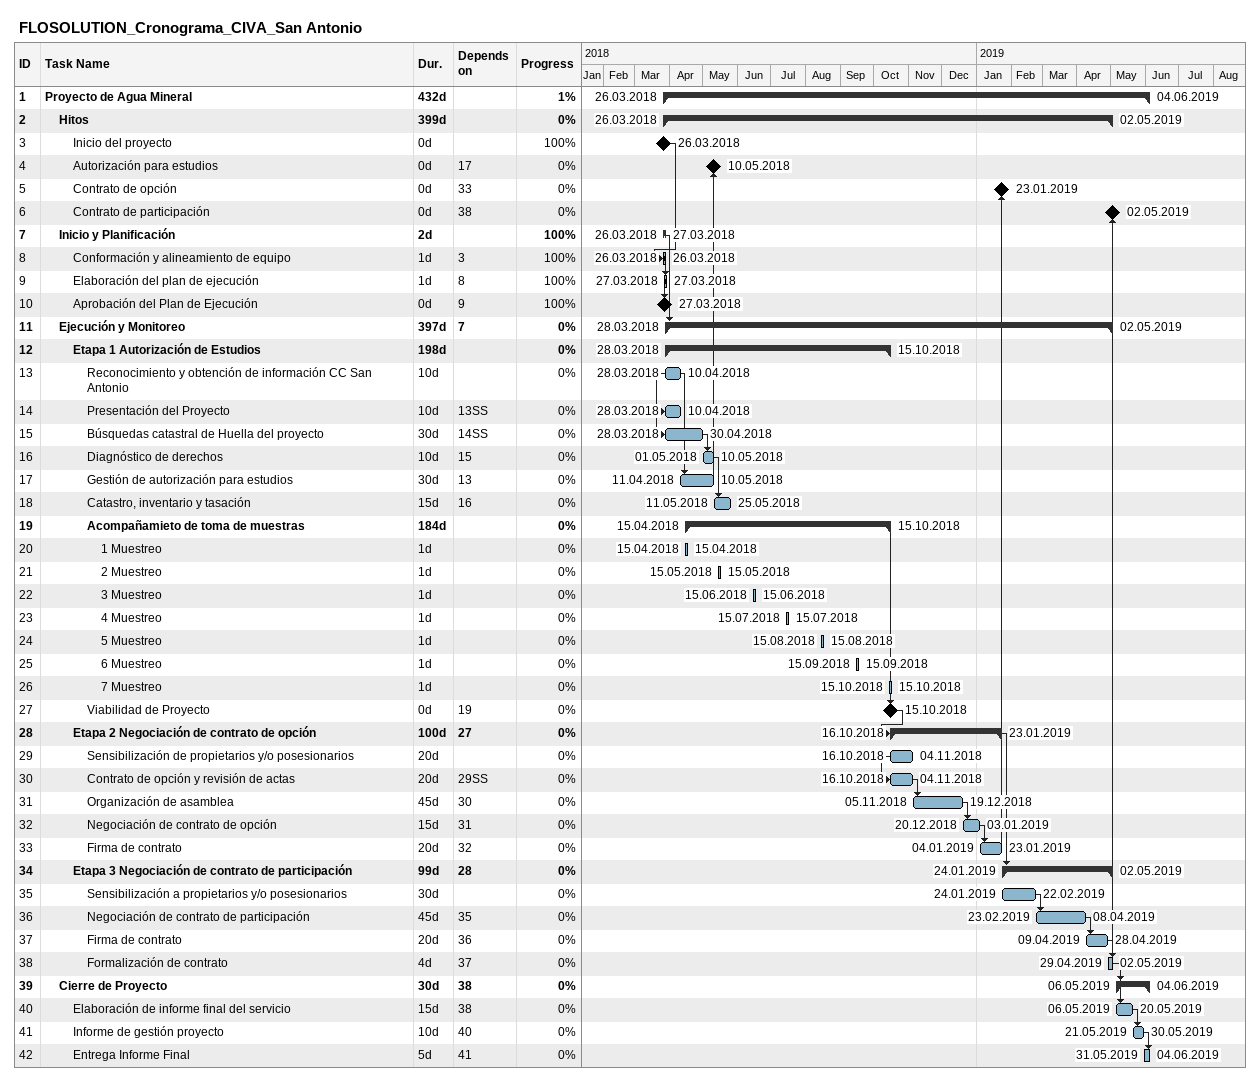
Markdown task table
FLOSOLUTION_Cronograma_CIVA_San Antonio

| ID | Level | Task | Duration | Start | Finish | Predecessors | % complete |
|---|---|---|---|---|---|---|---|
| 1 | 1 | **Proyecto de Agua Mineral** | 432d | 2018-03-26 | 2019-06-04 |  | 1 |
| 2 | 2 | **Hitos** | 399d | 2018-03-26 | 2019-05-02 |  | 0 |
| 3 | 3 | Inicio del proyecto | 0d | 2018-03-26 | 2018-03-26 |  | 100 |
| 4 | 3 | Autorización para estudios | 0d | 2018-05-10 | 2018-05-10 | 17 | 0 |
| 5 | 3 | Contrato de opción | 0d | 2019-01-23 | 2019-01-23 | 33 | 0 |
| 6 | 3 | Contrato de participación | 0d | 2019-05-02 | 2019-05-02 | 38 | 0 |
| 7 | 2 | **Inicio y Planificación** | 2d | 2018-03-26 | 2018-03-27 |  | 100 |
| 8 | 3 | Conformación y alineamiento de equipo | 1d | 2018-03-26 | 2018-03-26 | 3 | 100 |
| 9 | 3 | Elaboración del plan de ejecución | 1d | 2018-03-27 | 2018-03-27 | 8 | 100 |
| 10 | 3 | Aprobación del Plan de Ejecución | 0d | 2018-03-27 | 2018-03-27 | 9 | 100 |
| 11 | 2 | **Ejecución y Monitoreo** | 397d | 2018-03-28 | 2019-05-02 | 7 | 0 |
| 12 | 3 | **Etapa 1 Autorización de Estudios** | 198d | 2018-03-28 | 2018-10-15 |  | 0 |
| 13 | 4 | Reconocimiento y obtención de información CC San Antonio | 10d | 2018-03-28 | 2018-04-10 |  | 0 |
| 14 | 4 | Presentación del Proyecto | 10d | 2018-03-28 | 2018-04-10 | 13SS | 0 |
| 15 | 4 | Búsquedas catastral de Huella del proyecto | 30d | 2018-03-28 | 2018-04-30 | 14SS | 0 |
| 16 | 4 | Diagnóstico de derechos | 10d | 2018-05-01 | 2018-05-10 | 15 | 0 |
| 17 | 4 | Gestión de autorización para estudios | 30d | 2018-04-11 | 2018-05-10 | 13 | 0 |
| 18 | 4 | Catastro, inventario y tasación | 15d | 2018-05-11 | 2018-05-25 | 16 | 0 |
| 19 | 4 | **Acompañamieto de toma de muestras** | 184d | 2018-04-15 | 2018-10-15 |  | 0 |
| 20 | 5 | 1 Muestreo | 1d | 2018-04-15 | 2018-04-15 |  | 0 |
| 21 | 5 | 2 Muestreo | 1d | 2018-05-15 | 2018-05-15 |  | 0 |
| 22 | 5 | 3 Muestreo | 1d | 2018-06-15 | 2018-06-15 |  | 0 |
| 23 | 5 | 4 Muestreo | 1d | 2018-07-15 | 2018-07-15 |  | 0 |
| 24 | 5 | 5 Muestreo | 1d | 2018-08-15 | 2018-08-15 |  | 0 |
| 25 | 5 | 6 Muestreo | 1d | 2018-09-15 | 2018-09-15 |  | 0 |
| 26 | 5 | 7 Muestreo | 1d | 2018-10-15 | 2018-10-15 |  | 0 |
| 27 | 4 | Viabilidad de Proyecto | 0d | 2018-10-15 | 2018-10-15 | 19 | 0 |
| 28 | 3 | **Etapa 2 Negociación de contrato de opción** | 100d | 2018-10-16 | 2019-01-23 | 27 | 0 |
| 29 | 4 | Sensibilización de propietarios y/o posesionarios | 20d | 2018-10-16 | 2018-11-04 |  | 0 |
| 30 | 4 | Contrato de opción y revisión de actas | 20d | 2018-10-16 | 2018-11-04 | 29SS | 0 |
| 31 | 4 | Organización de asamblea | 45d | 2018-11-05 | 2018-12-19 | 30 | 0 |
| 32 | 4 | Negociación de contrato de opción | 15d | 2018-12-20 | 2019-01-03 | 31 | 0 |
| 33 | 4 | Firma de contrato | 20d | 2019-01-04 | 2019-01-23 | 32 | 0 |
| 34 | 3 | **Etapa 3 Negociación de contrato de participación** | 99d | 2019-01-24 | 2019-05-02 | 28 | 0 |
| 35 | 4 | Sensibilización a propietarios y/o posesionarios | 30d | 2019-01-24 | 2019-02-22 |  | 0 |
| 36 | 4 | Negociación de contrato de participación | 45d | 2019-02-23 | 2019-04-08 | 35 | 0 |
| 37 | 4 | Firma de contrato | 20d | 2019-04-09 | 2019-04-28 | 36 | 0 |
| 38 | 4 | Formalización de contrato | 4d | 2019-04-29 | 2019-05-02 | 37 | 0 |
| 39 | 2 | **Cierre de Proyecto** | 30d | 2019-05-06 | 2019-06-04 | 38 | 0 |
| 40 | 3 | Elaboración de informe final del servicio | 15d | 2019-05-06 | 2019-05-20 | 38 | 0 |
| 41 | 3 | Informe de gestión proyecto | 10d | 2019-05-21 | 2019-05-30 | 40 | 0 |
| 42 | 3 | Entrega Informe Final | 5d | 2019-05-31 | 2019-06-04 | 41 | 0 |
